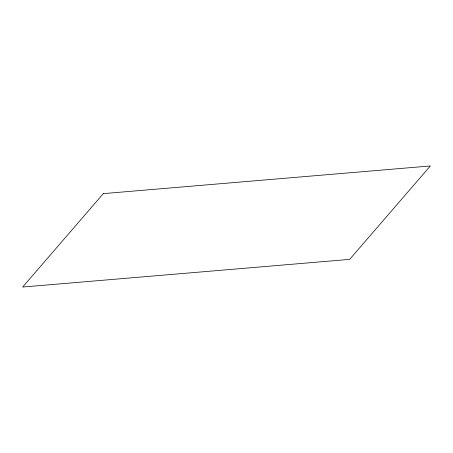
<?xml version="1.0" encoding="UTF-8"?>
<svg xmlns="http://www.w3.org/2000/svg" width="453" height="453" viewBox="0 0 453 453"><rect width="100%" height="100%" fill="white"/><g stroke="black" fill="none" stroke-linecap="round" stroke-linejoin="round"><path stroke-width="0.68" d="M103.324 193.624L22.65 287.038L349.676 259.376L430.35 165.962L103.324 193.624"/></g></svg>
